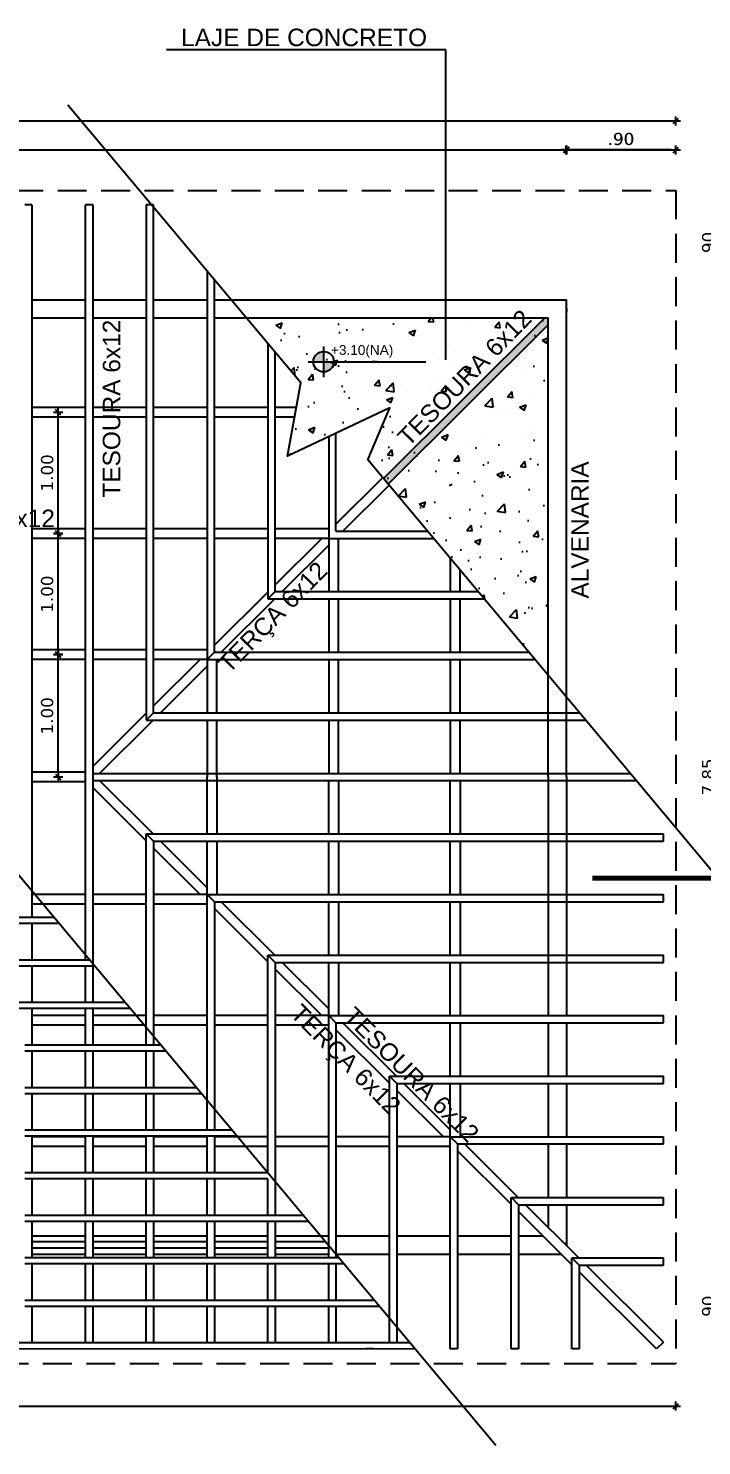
# Model space of a CAD drawing. Extents: x 249 to 354, y 55 to 132.
# Drawn here: x 340.01 to 345.55, y 90.08 to 101.74 of the extents above; entities that cross this region are included whole.
import ezdxf

# ---------------------------------------------------------------- set-up
doc = ezdxf.new("R2010")
doc.units = 0
doc.header["$LTSCALE"] = 0.005
doc.header["$PDMODE"] = 3
doc.linetypes.add('DASHDOT', pattern=[25.4, 12.7, -6.35, 0, -6.35])
doc.linetypes.add('HIDDEN', pattern=[9.525, 6.35, -3.175])
doc.layers.get('0').update_dxf_attribs({"linetype": 'CONTINUOUS'})
doc.layers.get('Defpoints').update_dxf_attribs({"linetype": 'CONTINUOUS'})
for name, color, linetype in [('01', 1, 'CONTINUOUS'), ('A-PROJCOBERTURA', 7, 'HIDDEN'), ('ARQ-ALV-CORTE', 5, 'CONTINUOUS'), ('ARQ-ALV-ENCOBERTA', 8, 'CONTINUOUS'), ('ARQ-CTA-1_075', 1, 'CONTINUOUS'), ('ARQ-SMB-1_075', 1, 'CONTINUOUS'), ('ARQ-SMB-1_100', 1, 'CONTINUOUS'), ('ARQ-TLH-VISTA1', 2, 'CONTINUOUS'), ('ARQ-TLH-VISTA2', 1, 'CONTINUOUS'), ('ARQ-TXT-1_075', 2, 'CONTINUOUS'), ('EST-MAD-VISTA1', 2, 'CONTINUOUS')]:
    doc.layers.add(name, color=color, linetype=linetype)
doc.styles.add('ESC-50-A20', font='arial.ttf', dxfattribs={"height": 0.1})
doc.styles.add('FNDE Text Cota 0075', font='verdana.ttf', dxfattribs={"height": 0.1})
doc.styles.add('FNDE Texto Cota 0025', font='verdana.ttf', dxfattribs={"height": 0.04})
doc.dimstyles.new('FNDE 1-0025', dxfattribs={"dimscale": 5, "dimtxt": 0.04, "dimasz": 0.01, "dimexe": 0.15, "dimexo": 0.15, "dimgap": 0.005, "dimtad": 1, "dimzin": 1, "dimdsep": 46, "dimtxsty": 'FNDE Texto Cota 0025', "dimblk": 'tic', "dimcen": 0.015, "dimdle": 0.15, "dimse1": 1, "dimse2": 1, "dimclrd": 251, "dimclre": 251, "dimclrt": 256, "dimaunit": 1, "dimadec": 3, "dimazin": 0, "dimtfac": 1, "dimtix": 1, "dimtmove": 2, "dimatfit": 3, "dimfxl": 0.15, "dimtvp": 1, "dimtolj": 1, "dimtzin": 0, "dimarcsym": 0})
doc.dimstyles.new('FNDE 1-075', dxfattribs={"dimscale": 2.5, "dimtxt": 0.1, "dimasz": 0.015, "dimexe": 0.15, "dimexo": 0.15, "dimgap": 0.015, "dimtad": 1, "dimzin": 4, "dimdsep": 46, "dimtxsty": 'FNDE Text Cota 0075', "dimblk": 'tic', "dimcen": 0.025, "dimdle": 0.15, "dimse1": 1, "dimse2": 1, "dimclrd": 251, "dimclre": 251, "dimclrt": 256, "dimaunit": 1, "dimadec": 3, "dimazin": 0, "dimtfac": 1, "dimtix": 1, "dimtmove": 2, "dimatfit": 3, "dimldrblk": 'DOTSMALL', "dimfxl": 0.15, "dimtvp": 1, "dimtolj": 1, "dimtzin": 0, "dimarcsym": 0})

# ---------------------------------------------------------------- blocks, each defined once
blk = doc.blocks.new('tic')
at = {"color": 251}
for p, q in [((-1, 0), (1, 0)), ((0, -1), (0, 1))]:
    blk.add_line(p, q, dxfattribs=at)
blk.add_line((-0.6, -0.6), (0.6, 0.6))
blk = doc.blocks.new('*D62')
at = {"layer": 'ARQ-CTA-1_075', "color": 251, "lineweight": -2, "transparency": 16777216}
blk.add_line((317.923, 90.407), (345.298, 90.407), dxfattribs=at)
at = {"layer": 'Defpoints', "color": 0, "transparency": 16777216}
for p in [(317.886, 90.757), (345.336, 90.757), (345.336, 90.407)]:
    blk.add_point(p, dxfattribs=at)
at = {"layer": 'ARQ-CTA-1_075', "color": 251, "lineweight": -2, "transparency": 16777216, "xscale": 0.0375, "yscale": 0.0375, "zscale": 0.0375, "rotation": 180}
blk.add_blockref('tic', (317.886, 90.407), dxfattribs=at)
at = {"layer": 'ARQ-CTA-1_075', "color": 251, "lineweight": -2, "transparency": 16777216, "xscale": 0.0375, "yscale": 0.0375, "zscale": 0.0375}
blk.add_blockref('tic', (345.336, 90.407), dxfattribs=at)
at = {"layer": 'ARQ-CTA-1_075', "transparency": 16777216, "insert": (331.611, 90.496), "char_height": 0.1, "attachment_point": 5, "style": 'FNDE Text Cota 0075'}
blk.add_mtext('\\A1;27.45', dxfattribs=at)
blk = doc.blocks.new('_DotSmall')
at = {"color": 0, "linetype": 'ByBlock', "const_width": 0.5}
blk.add_lwpolyline([(-0.0625, 0, 1), (0.0625, 0, 1)], format="xyb", close=True, dxfattribs=at)
blk = doc.blocks.new('FNDE-Nível Planta-1_100')
at = {"linetype": 'Continuous', "ltscale": 0.5}
h = blk.add_hatch(color=1, dxfattribs=at)
h.paths.add_polyline_path([(135.657, 7.813), (135.657, 7.981, 0.414214), (135.489, 7.813)])
h.paths.add_polyline_path([(135.657, 7.813), (135.657, 7.645, 0.414214), (135.825, 7.813)])
at = {"color": 1}
for p, q in [((135.657, 8.065), (135.657, 7.561)), ((135.405, 7.813), (135.825, 7.813)), ((135.825, 7.813), (137.338, 7.813))]:
    blk.add_line(p, q, dxfattribs=at)
blk.add_circle((135.657, 7.813), 0.168, dxfattribs=at)
blk = doc.blocks.new('*D72')
at = {"layer": 'ARQ-CTA-1_075', "color": 251, "lineweight": -2, "transparency": 16777216}
blk.add_line((340.256, 95.619), (340.256, 96.551), dxfattribs=at)
at = {"layer": 'Defpoints', "color": 0, "transparency": 16777216}
for p in [(339.874, 96.588), (340.256, 96.588), (339.844, 95.582)]:
    blk.add_point(p, dxfattribs=at)
at = {"layer": 'ARQ-CTA-1_075', "color": 251, "lineweight": -2, "transparency": 16777216, "xscale": 0.0375, "yscale": 0.0375, "zscale": 0.0375}
for p, rotation in [((340.256, 96.588), 90), ((340.256, 95.582), 270)]:
    blk.add_blockref('tic', p, dxfattribs=dict(at, rotation=rotation))
at = {"layer": 'ARQ-CTA-1_075', "transparency": 16777216, "insert": (340.166, 96.085), "char_height": 0.1, "attachment_point": 5, "rotation": 90, "style": 'FNDE Text Cota 0075'}
blk.add_mtext('\\A1;1.00', dxfattribs=at)
blk = doc.blocks.new('*D73')
at = {"layer": 'ARQ-CTA-1_075', "color": 251, "lineweight": -2, "transparency": 16777216}
blk.add_line((340.256, 96.626), (340.256, 97.547), dxfattribs=at)
at = {"layer": 'Defpoints', "color": 0, "transparency": 16777216}
for p in [(339.838, 97.584), (340.256, 97.584), (339.867, 96.588)]:
    blk.add_point(p, dxfattribs=at)
at = {"layer": 'ARQ-CTA-1_075', "color": 251, "lineweight": -2, "transparency": 16777216, "xscale": 0.0375, "yscale": 0.0375, "zscale": 0.0375}
for p, rotation in [((340.256, 97.584), 90), ((340.256, 96.588), 270)]:
    blk.add_blockref('tic', p, dxfattribs=dict(at, rotation=rotation))
at = {"layer": 'ARQ-CTA-1_075', "transparency": 16777216, "insert": (340.166, 97.086), "char_height": 0.1, "attachment_point": 5, "rotation": 90, "style": 'FNDE Text Cota 0075'}
blk.add_mtext('\\A1;1.00', dxfattribs=at)
blk = doc.blocks.new('*D74')
at = {"layer": 'ARQ-CTA-1_075', "color": 251, "lineweight": -2, "transparency": 16777216}
blk.add_line((345.691, 90.794), (345.691, 91.619), dxfattribs=at)
at = {"layer": 'Defpoints', "color": 0, "transparency": 16777216}
for p in [(344.432, 91.657), (345.691, 91.657), (345.336, 90.757)]:
    blk.add_point(p, dxfattribs=at)
at = {"layer": 'ARQ-CTA-1_075', "color": 251, "lineweight": -2, "transparency": 16777216, "xscale": 0.0375, "yscale": 0.0375, "zscale": 0.0375}
for p, rotation in [((345.691, 91.657), 90), ((345.691, 90.757), 270)]:
    blk.add_blockref('tic', p, dxfattribs=dict(at, rotation=rotation))
at = {"layer": 'ARQ-CTA-1_075', "transparency": 16777216, "insert": (345.602, 91.207), "char_height": 0.1, "attachment_point": 5, "rotation": 90, "style": 'FNDE Text Cota 0075'}
blk.add_mtext('\\A1;.90', dxfattribs=at)
blk = doc.blocks.new('*D75')
at = {"layer": 'ARQ-CTA-1_075', "color": 251, "lineweight": -2, "transparency": 16777216}
blk.add_line((345.691, 91.694), (345.691, 99.469), dxfattribs=at)
at = {"layer": 'Defpoints', "color": 0, "transparency": 16777216}
for p in [(344.432, 99.507), (345.691, 99.507), (344.432, 91.657)]:
    blk.add_point(p, dxfattribs=at)
at = {"layer": 'ARQ-CTA-1_075', "color": 251, "lineweight": -2, "transparency": 16777216, "xscale": 0.0375, "yscale": 0.0375, "zscale": 0.0375}
for p, rotation in [((345.691, 99.507), 90), ((345.691, 91.657), 270)]:
    blk.add_blockref('tic', p, dxfattribs=dict(at, rotation=rotation))
at = {"layer": 'ARQ-CTA-1_075', "transparency": 16777216, "insert": (345.602, 95.582), "char_height": 0.1, "attachment_point": 5, "rotation": 90, "style": 'FNDE Text Cota 0075'}
blk.add_mtext('\\A1;7.85', dxfattribs=at)
blk = doc.blocks.new('*D76')
at = {"layer": 'ARQ-CTA-1_075', "color": 251, "lineweight": -2, "transparency": 16777216}
blk.add_line((345.691, 99.544), (345.691, 100.369), dxfattribs=at)
at = {"layer": 'Defpoints', "color": 0, "transparency": 16777216}
for p in [(345.336, 100.407), (345.691, 100.407), (344.432, 99.507)]:
    blk.add_point(p, dxfattribs=at)
at = {"layer": 'ARQ-CTA-1_075', "color": 251, "lineweight": -2, "transparency": 16777216, "xscale": 0.0375, "yscale": 0.0375, "zscale": 0.0375}
for p, rotation in [((345.691, 100.407), 90), ((345.691, 99.507), 270)]:
    blk.add_blockref('tic', p, dxfattribs=dict(at, rotation=rotation))
at = {"layer": 'ARQ-CTA-1_075', "transparency": 16777216, "insert": (345.602, 99.957), "char_height": 0.1, "attachment_point": 5, "rotation": 90, "style": 'FNDE Text Cota 0075'}
blk.add_mtext('\\A1;.90', dxfattribs=at)
blk = doc.blocks.new('*D77')
at = {"layer": 'ARQ-CTA-1_075', "color": 251, "lineweight": -2, "transparency": 16777216}
blk.add_line((345.85, 90.794), (345.85, 100.369), dxfattribs=at)
at = {"layer": 'Defpoints', "color": 0, "transparency": 16777216}
for p in [(345.336, 100.407), (345.85, 100.407), (345.336, 90.757)]:
    blk.add_point(p, dxfattribs=at)
at = {"layer": 'ARQ-CTA-1_075', "color": 251, "lineweight": -2, "transparency": 16777216, "xscale": 0.0375, "yscale": 0.0375, "zscale": 0.0375}
for p, rotation in [((345.85, 100.407), 90), ((345.85, 90.757), 270)]:
    blk.add_blockref('tic', p, dxfattribs=dict(at, rotation=rotation))
at = {"layer": 'ARQ-CTA-1_075', "transparency": 16777216, "insert": (345.761, 95.582), "char_height": 0.1, "attachment_point": 5, "rotation": 90, "style": 'FNDE Text Cota 0075'}
blk.add_mtext('\\A1;9.65', dxfattribs=at)
blk = doc.blocks.new('*D78')
at = {"layer": 'ARQ-SMB-1_075', "color": 251, "linetype": 'Continuous', "lineweight": -2, "transparency": 16777216}
blk.add_line((345.298, 100.739), (344.473, 100.739), dxfattribs=at)
at = {"layer": 'Defpoints', "color": 0, "linetype": 'Continuous', "transparency": 16777216}
for p in [(344.436, 100.739), (345.336, 99.989), (344.436, 99.089)]:
    blk.add_point(p, dxfattribs=at)
at = {"layer": 'ARQ-SMB-1_075', "color": 251, "linetype": 'Continuous', "lineweight": -2, "transparency": 16777216, "xscale": 0.0375, "yscale": 0.0375, "zscale": 0.0375, "rotation": 180}
blk.add_blockref('tic', (344.436, 100.739), dxfattribs=at)
at = {"layer": 'ARQ-SMB-1_075', "color": 251, "linetype": 'Continuous', "lineweight": -2, "transparency": 16777216, "xscale": 0.0375, "yscale": 0.0375, "zscale": 0.0375}
blk.add_blockref('tic', (345.336, 100.739), dxfattribs=at)
at = {"layer": 'ARQ-SMB-1_075', "linetype": 'Continuous', "transparency": 16777216, "insert": (344.886, 100.829), "char_height": 0.1, "attachment_point": 5, "style": 'FNDE Text Cota 0075'}
blk.add_mtext('\\A1;.90', dxfattribs=at)
blk = doc.blocks.new('*D79')
at = {"layer": 'ARQ-SMB-1_075', "color": 251, "linetype": 'Continuous', "lineweight": -2, "transparency": 16777216}
blk.add_line((287.273, 100.739), (344.398, 100.739), dxfattribs=at)
at = {"layer": 'Defpoints', "color": 0, "linetype": 'Continuous', "transparency": 16777216}
for p in [(344.436, 100.739), (287.236, 99.089), (344.436, 99.089)]:
    blk.add_point(p, dxfattribs=at)
at = {"layer": 'ARQ-SMB-1_075', "color": 251, "linetype": 'Continuous', "lineweight": -2, "transparency": 16777216, "xscale": 0.0375, "yscale": 0.0375, "zscale": 0.0375, "rotation": 180}
blk.add_blockref('tic', (287.236, 100.739), dxfattribs=at)
at = {"layer": 'ARQ-SMB-1_075', "color": 251, "linetype": 'Continuous', "lineweight": -2, "transparency": 16777216, "xscale": 0.0375, "yscale": 0.0375, "zscale": 0.0375}
blk.add_blockref('tic', (344.436, 100.739), dxfattribs=at)
at = {"layer": 'ARQ-SMB-1_075', "linetype": 'Continuous', "transparency": 16777216, "insert": (315.836, 100.829), "char_height": 0.1, "attachment_point": 5, "style": 'FNDE Text Cota 0075'}
blk.add_mtext('\\A1;57.20', dxfattribs=at)
blk = doc.blocks.new('*D80')
at = {"layer": 'ARQ-CTA-1_075', "color": 251, "lineweight": -2, "transparency": 16777216}
blk.add_line((344.47, 100.739), (345.298, 100.739), dxfattribs=at)
at = {"layer": 'Defpoints', "color": 0, "transparency": 16777216}
for p in [(345.336, 100.739), (345.336, 99.989), (344.432, 99.089)]:
    blk.add_point(p, dxfattribs=at)
at = {"layer": 'ARQ-CTA-1_075', "color": 251, "lineweight": -2, "transparency": 16777216, "xscale": 0.0375, "yscale": 0.0375, "zscale": 0.0375, "rotation": 180}
blk.add_blockref('tic', (344.432, 100.739), dxfattribs=at)
at = {"layer": 'ARQ-CTA-1_075', "color": 251, "lineweight": -2, "transparency": 16777216, "xscale": 0.0375, "yscale": 0.0375, "zscale": 0.0375}
blk.add_blockref('tic', (345.336, 100.739), dxfattribs=at)
at = {"layer": 'ARQ-CTA-1_075', "transparency": 16777216, "insert": (344.884, 100.829), "char_height": 0.1, "attachment_point": 5, "style": 'FNDE Text Cota 0075'}
blk.add_mtext('\\A1;.90', dxfattribs=at)
blk = doc.blocks.new('*D81')
at = {"layer": 'ARQ-SMB-1_075', "color": 251, "linetype": 'Continuous', "lineweight": -2, "transparency": 16777216}
blk.add_line((286.373, 100.978), (345.298, 100.978), dxfattribs=at)
at = {"layer": 'Defpoints', "color": 0, "linetype": 'Continuous', "transparency": 16777216}
for p in [(345.336, 100.978), (286.336, 99.989), (345.336, 99.989)]:
    blk.add_point(p, dxfattribs=at)
at = {"layer": 'ARQ-SMB-1_075', "color": 251, "linetype": 'Continuous', "lineweight": -2, "transparency": 16777216, "xscale": 0.0375, "yscale": 0.0375, "zscale": 0.0375, "rotation": 180}
blk.add_blockref('tic', (286.336, 100.978), dxfattribs=at)
at = {"layer": 'ARQ-SMB-1_075', "color": 251, "linetype": 'Continuous', "lineweight": -2, "transparency": 16777216, "xscale": 0.0375, "yscale": 0.0375, "zscale": 0.0375}
blk.add_blockref('tic', (345.336, 100.978), dxfattribs=at)
at = {"layer": 'ARQ-SMB-1_075', "linetype": 'Continuous', "transparency": 16777216, "insert": (315.836, 101.067), "char_height": 0.1, "attachment_point": 5, "style": 'FNDE Text Cota 0075'}
blk.add_mtext('\\A1;59.00', dxfattribs=at)
blk = doc.blocks.new('*D65')
at = {"layer": 'ARQ-CTA-1_075', "color": 251, "lineweight": -2, "transparency": 16777216}
blk.add_line((340.256, 97.622), (340.256, 98.543), dxfattribs=at)
at = {"layer": 'Defpoints', "color": 0, "transparency": 16777216}
for p in [(339.838, 98.581), (340.256, 98.581), (339.867, 97.584)]:
    blk.add_point(p, dxfattribs=at)
at = {"layer": 'ARQ-CTA-1_075', "color": 251, "lineweight": -2, "transparency": 16777216, "xscale": 0.0375, "yscale": 0.0375, "zscale": 0.0375}
for p, rotation in [((340.256, 98.581), 90), ((340.256, 97.584), 270)]:
    blk.add_blockref('tic', p, dxfattribs=dict(at, rotation=rotation))
at = {"layer": 'ARQ-CTA-1_075', "transparency": 16777216, "insert": (340.166, 98.083), "char_height": 0.1, "attachment_point": 5, "rotation": 90, "style": 'FNDE Text Cota 0075'}
blk.add_mtext('\\A1;1.00', dxfattribs=at)

msp = doc.modelspace()

# ---------------------------------------------------------------- hatches: boundary and pattern name
at = {"layer": '01', "linetype": 'Continuous'}
h = msp.add_hatch(color=251, dxfattribs=at)
h.dxf.hatch_style = 1
h.paths.add_polyline_path([(342.97, 97.991), (342.931, 98.037), (344.258, 99.357), (344.286, 99.357), (344.286, 99.3)])
at = {"layer": 'ARQ-ALV-ENCOBERTA'}
h = msp.add_hatch(dxfattribs=at)
h.set_pattern_fill('AR-CONC', color=251, scale=0.003, style=0)
h.set_pattern_definition([(50, (159.0992, 182.55026), (0.546554, -0.0478173), [0.05715, -0.62865]), (355, (159.0992, 182.55026), (-0.1057303, 0.5731705), [0.04572, -0.5029218]), (100.45144, (159.14476, 182.5463), (0.4408237, 0.5253533), [0.04857, -0.5342707]), (46.1842, (159.0992, 182.70266), (0.8132371, -0.126127), [0.085725, -0.942975]), (96.63556, (159.167, 182.69215), (0.7122124, 0.7422784), [0.072855, -0.8014068]), (351.18415, (159.0992, 182.7027), (0.7122124, 0.7422784), [0.06858, -0.7543792]), (21, (159.1754, 182.66456), (0.4548432, -0.3067956), [0.05715, -0.62865]), (326, (159.1754, 182.66456), (0.1854061, 0.5525639), [0.04572, -0.50292]), (71.45144, (159.2133, 182.639), (0.6402493, 0.2457683), [0.04857, -0.5342698]), (37.5, (159.09921, 182.55026), (0.00926581, 0.25366512), [0, -0.496824, 0, -0.51054, 0, -0.504825]), (7.5, (159.09921, 182.55026), (0.200459, 0.30054172), [0, -0.291084, 0, -0.485394, 0, -0.192405]), (327.5, (158.92929, 182.55026), (0.40677179, -0.01718623), [0, -0.1905, 0, -0.59436, 0, -0.78867]), (317.5, (158.8531, 182.55026), (0.44438754, 0.0762795), [0, -0.24765, 0, -0.394716, 0, -0.56007])])
h.paths.add_polyline_path([(342.985, 98.619), (342.141, 98.22), (342.251, 98.824), (341.805, 99.357), (344.286, 99.357), (344.286, 96.807), (343.961, 96.807), (342.803, 98.19)])
h.paths.add_polyline_path([(343.961, 96.807), (344.286, 96.807), (344.286, 96.418), (344.127, 96.608)])

# ---------------------------------------------------------------- linework, layer by layer
at = {"layer": 'A-PROJCOBERTURA', "ltscale": 7.5}
for p, q in [((330.251, 100.407), (345.336, 100.407)), ((338.345, 90.757), (345.336, 90.757))]:
    msp.add_line(p, q, dxfattribs=at)
msp.add_lwpolyline([(345.336, 100.407), (345.336, 90.757)], dxfattribs=at)
at = {"layer": 'ARQ-ALV-CORTE'}
for p, q in [((340.538, 99.507), (340.981, 99.507)), ((341.038, 99.507), (341.481, 99.507)), ((341.538, 99.507), (341.679, 99.507)), ((341.679, 99.507), (344.436, 99.507)), ((340.541, 99.357), (340.981, 99.357)), ((341.041, 99.357), (341.481, 99.357)), ((341.541, 99.357), (341.805, 99.357)), ((341.805, 99.357), (344.286, 99.357)), ((340.041, 91.807), (340.481, 91.807)), ((340.541, 91.807), (340.981, 91.807)), ((341.041, 91.807), (341.481, 91.807)), ((341.541, 91.807), (341.981, 91.807)), ((342.041, 91.807), (342.481, 91.807)), ((342.541, 91.807), (342.981, 91.807)), ((343.041, 91.807), (343.481, 91.807)), ((343.541, 91.807), (343.981, 91.807)), ((344.041, 91.807), (344.243, 91.807)), ((340.041, 91.657), (340.481, 91.657)), ((340.541, 91.657), (340.981, 91.657)), ((341.041, 91.657), (341.481, 91.657)), ((341.541, 91.657), (341.981, 91.657)), ((342.041, 91.657), (342.481, 91.657)), ((342.538, 91.657), (342.981, 91.657)), ((343.041, 91.657), (343.481, 91.657)), ((343.541, 91.657), (343.981, 91.657)), ((344.041, 91.657), (344.394, 91.657))]:
    msp.add_line(p, q, dxfattribs=at)
for points in [[(340.041, 99.507), (340.481, 99.507)], [(344.348, 99.507), (344.394, 99.507)], [(344.436, 96.239), (344.436, 99.507)], [(340.041, 99.357), (340.481, 99.357)], [(344.286, 96.418), (344.286, 99.357)], [(344.436, 99.435), (344.436, 99.404)], [(344.286, 95.582), (344.286, 96.418)], [(344.436, 95.582), (344.436, 96.239)], [(344.286, 95.582), (344.286, 93.619)], [(344.436, 95.582), (344.436, 93.619)], [(344.286, 93.559), (344.286, 93.12)], [(344.436, 93.559), (344.436, 93.12)], [(344.286, 93.061), (344.286, 92.622)], [(344.436, 93.061), (344.436, 92.622)], [(344.286, 92.563), (344.286, 92.122)], [(344.436, 92.563), (344.436, 92.122)], [(344.286, 92.062), (344.286, 91.877)], [(344.436, 92.062), (344.436, 91.728)], [(344.436, 91.728), (344.436, 91.759)], [(344.348, 91.657), (344.394, 91.657)]]:
    msp.add_lwpolyline(points, dxfattribs=at)
at = {"layer": 'ARQ-ALV-ENCOBERTA', "color": 251}
for p, q in [((340.481, 91.757), (340.041, 91.757)), ((340.981, 91.757), (340.541, 91.757)), ((341.481, 91.757), (341.041, 91.757)), ((341.981, 91.757), (341.541, 91.757)), ((342.454, 91.757), (342.041, 91.757)), ((340.481, 91.707), (340.041, 91.707)), ((340.981, 91.707), (340.541, 91.707)), ((341.481, 91.707), (341.041, 91.707)), ((341.981, 91.707), (341.541, 91.707)), ((342.481, 91.707), (342.041, 91.707))]:
    msp.add_line(p, q, dxfattribs=at)
at = {"layer": 'ARQ-SMB-1_100', "color": 1}
for points in [[(343.855, 90.082), (339.306, 95.521), (339.463, 95.949), (338.643, 95.55), (338.754, 96.155), (334.6, 101.107)], [(344.127, 96.608), (342.803, 98.19), (342.985, 98.619), (342.141, 98.22), (342.251, 98.824), (340.336, 101.107)], [(345.85, 94.547), (344.127, 96.608)]]:
    msp.add_lwpolyline(points, dxfattribs=at)
at = {"layer": 'ARQ-SMB-1_100', "color": 251, "linetype": 'DASHDOT', "ltscale": 0.1}
msp.add_lwpolyline([(346.649, 95.02, 0.04, 0.04, 0), (346.649, 94.749, 0.04, 0.04, 0), (344.649, 94.749, 0, 0, 0)], format="xyseb", dxfattribs=at)
at = {"layer": 'ARQ-TLH-VISTA1'}
for p, q in [((340.041, 100.287), (339.981, 100.287)), ((340.541, 100.287), (340.481, 100.287)), ((341.041, 100.287), (340.981, 100.287)), ((342.541, 97.604), (343.293, 97.604)), ((342.481, 97.544), (343.343, 97.544)), ((342.041, 97.106), (341.981, 97.046)), ((341.981, 97.046), (343.76, 97.046)), ((342.041, 97.106), (343.71, 97.106)), ((341.541, 96.608), (341.481, 96.548)), ((341.481, 96.548), (344.177, 96.548)), ((341.541, 96.608), (344.127, 96.608)), ((341.041, 96.11), (340.981, 96.05)), ((341.041, 96.11), (344.543, 96.11)), ((340.981, 96.05), (344.593, 96.05)), ((340.541, 95.611), (344.96, 95.611)), ((340.541, 95.552), (345.01, 95.552)), ((340.981, 95.113), (345.234, 95.113)), ((341.041, 95.053), (340.981, 95.113)), ((341.041, 95.053), (345.234, 95.053)), ((345.234, 95.053), (345.234, 95.113)), ((341.481, 94.615), (345.234, 94.615)), ((341.541, 94.555), (341.481, 94.615)), ((341.541, 94.555), (345.234, 94.555)), ((345.234, 94.555), (345.234, 94.615)), ((341.981, 94.117), (345.234, 94.117)), ((342.041, 94.057), (341.981, 94.117)), ((345.234, 94.057), (345.234, 94.117)), ((342.041, 94.057), (345.234, 94.057)), ((342.481, 93.619), (345.234, 93.619)), ((342.541, 93.559), (342.481, 93.619)), ((345.234, 93.559), (345.234, 93.619)), ((342.541, 93.559), (345.234, 93.559)), ((342.981, 93.12), (345.234, 93.12)), ((343.041, 93.061), (342.981, 93.12)), ((343.041, 93.061), (345.234, 93.061)), ((345.234, 93.061), (345.234, 93.12)), ((343.481, 92.622), (345.234, 92.622)), ((343.541, 92.563), (343.481, 92.622)), ((345.234, 92.563), (345.234, 92.622)), ((343.541, 92.563), (345.234, 92.563)), ((343.983, 92.122), (345.234, 92.122)), ((344.043, 92.062), (343.983, 92.122)), ((345.234, 92.062), (345.234, 92.122)), ((345.234, 92.062), (345.234, 92.122)), ((344.043, 92.062), (345.234, 92.062)), ((344.541, 91.566), (344.481, 91.626)), ((344.481, 91.626), (345.234, 91.626)), ((344.541, 91.566), (345.234, 91.566)), ((345.234, 91.566), (345.234, 91.626)), ((342.848, 90.877), (342.788, 90.877)), ((343.541, 90.877), (343.481, 90.877)), ((344.041, 90.877), (343.981, 90.877)), ((344.541, 90.877), (344.481, 90.877))]:
    msp.add_line(p, q, dxfattribs=at)
at = {"layer": 'ARQ-TLH-VISTA1', "color": 3}
for p, q in [((340.481, 98.621), (340.041, 98.621)), ((340.481, 98.541), (340.041, 98.541)), ((340.981, 98.621), (340.541, 98.621)), ((340.981, 98.541), (340.541, 98.541)), ((341.481, 98.621), (341.041, 98.621)), ((341.481, 98.541), (341.041, 98.541)), ((341.981, 98.621), (341.541, 98.621)), ((341.981, 98.541), (341.541, 98.541)), ((342.214, 98.621), (342.041, 98.621)), ((342.2, 98.541), (342.041, 98.541)), ((342.926, 98.044), (342.541, 97.661)), ((342.977, 97.982), (342.598, 97.604)), ((340.481, 97.624), (340.041, 97.624)), ((340.981, 97.624), (340.541, 97.624)), ((341.481, 97.624), (341.041, 97.624)), ((341.981, 97.624), (341.541, 97.624)), ((342.481, 97.624), (342.041, 97.624)), ((340.481, 97.544), (340.041, 97.544)), ((340.981, 97.544), (340.541, 97.544)), ((341.481, 97.544), (341.041, 97.544)), ((341.981, 97.544), (341.541, 97.544)), ((342.481, 97.544), (342.041, 97.544)), ((342.424, 97.544), (342.041, 97.163)), ((342.481, 97.488), (342.098, 97.106)), ((342.481, 97.544), (342.481, 97.106)), ((342.561, 97.106), (342.561, 97.544)), ((343.481, 97.38), (343.481, 97.106)), ((343.561, 97.106), (343.561, 97.284)), ((341.981, 97.103), (341.541, 96.665)), ((342.038, 97.046), (341.598, 96.608)), ((342.481, 97.046), (342.481, 96.608)), ((342.561, 96.608), (342.561, 97.046)), ((343.481, 97.046), (343.481, 96.608)), ((343.561, 96.608), (343.561, 97.046)), ((340.481, 96.628), (340.041, 96.628)), ((340.481, 96.548), (340.041, 96.548)), ((340.981, 96.628), (340.541, 96.628)), ((340.981, 96.548), (340.541, 96.548)), ((341.481, 96.628), (341.041, 96.628)), ((341.424, 96.548), (341.041, 96.166)), ((341.481, 96.548), (341.041, 96.548)), ((341.481, 96.548), (341.481, 96.11)), ((341.561, 96.11), (341.561, 96.548)), ((342.481, 96.548), (342.481, 96.11)), ((342.561, 96.11), (342.561, 96.548)), ((343.481, 96.548), (343.481, 96.11)), ((343.561, 96.11), (343.561, 96.548)), ((341.481, 96.492), (341.098, 96.11)), ((340.981, 96.107), (340.541, 95.668)), ((341.038, 96.05), (340.597, 95.611)), ((341.481, 96.05), (341.481, 95.582)), ((341.561, 95.582), (341.561, 96.05)), ((342.481, 96.05), (342.481, 95.611)), ((342.561, 95.611), (342.561, 96.05)), ((343.481, 96.05), (343.481, 95.611)), ((343.561, 95.611), (343.561, 96.05)), ((340.481, 95.622), (340.041, 95.622)), ((340.481, 95.542), (340.041, 95.542)), ((340.981, 95.056), (340.541, 95.495)), ((341.038, 95.113), (340.597, 95.552)), ((341.481, 95.113), (341.481, 95.582)), ((341.561, 95.582), (341.561, 95.113)), ((342.481, 95.113), (342.481, 95.552)), ((342.561, 95.552), (342.561, 95.113)), ((343.481, 95.113), (343.481, 95.552)), ((343.561, 95.552), (343.561, 95.113)), ((341.481, 94.671), (341.098, 95.053)), ((341.481, 94.615), (341.481, 95.053)), ((341.561, 95.053), (341.561, 94.615)), ((342.481, 94.615), (342.481, 95.053)), ((342.561, 95.053), (342.561, 94.615)), ((343.481, 94.615), (343.481, 95.053)), ((343.561, 95.053), (343.561, 94.615)), ((341.424, 94.615), (341.041, 94.997)), ((340.481, 94.615), (340.041, 94.615)), ((340.981, 94.615), (340.541, 94.615)), ((341.481, 94.615), (341.041, 94.615)), ((342.038, 94.117), (341.598, 94.555)), ((342.481, 94.117), (342.481, 94.555)), ((342.561, 94.555), (342.561, 94.117)), ((343.481, 94.117), (343.481, 94.555)), ((343.561, 94.555), (343.561, 94.117)), ((340.481, 94.535), (340.041, 94.535)), ((340.981, 94.535), (340.541, 94.535)), ((341.481, 94.535), (341.041, 94.535)), ((341.981, 94.06), (341.541, 94.499)), ((342.424, 93.619), (342.041, 94)), ((342.481, 93.675), (342.098, 94.057)), ((342.481, 93.619), (342.481, 94.057)), ((342.561, 94.057), (342.561, 93.619)), ((343.481, 93.619), (343.481, 94.057)), ((343.561, 94.057), (343.561, 93.619)), ((340.481, 93.619), (340.041, 93.619)), ((340.981, 93.619), (340.541, 93.619)), ((341.481, 93.619), (341.041, 93.619)), ((341.981, 93.619), (341.541, 93.619)), ((342.481, 93.619), (342.041, 93.619)), ((340.481, 93.539), (340.041, 93.539)), ((340.981, 93.539), (340.541, 93.539)), ((341.481, 93.539), (341.041, 93.539)), ((341.981, 93.539), (341.541, 93.539)), ((342.481, 93.539), (342.041, 93.539)), ((342.981, 93.064), (342.541, 93.502)), ((343.038, 93.12), (342.598, 93.559)), ((343.481, 93.121), (343.481, 93.559)), ((343.561, 93.559), (343.561, 93.12)), ((343.481, 92.679), (343.098, 93.061)), ((343.481, 92.622), (343.481, 93.061)), ((343.561, 93.061), (343.561, 92.622)), ((343.424, 92.622), (343.041, 93.004)), ((340.481, 92.622), (340.041, 92.622)), ((340.981, 92.622), (340.541, 92.622)), ((341.481, 92.622), (341.041, 92.622)), ((341.981, 92.622), (341.541, 92.622)), ((342.481, 92.622), (342.041, 92.622)), ((342.981, 92.622), (342.541, 92.622)), ((343.481, 92.622), (343.041, 92.622)), ((340.481, 92.542), (340.041, 92.542)), ((340.981, 92.542), (340.541, 92.542)), ((341.481, 92.542), (341.041, 92.542)), ((341.981, 92.542), (341.541, 92.542)), ((342.481, 92.542), (342.041, 92.542)), ((342.981, 92.542), (342.541, 92.542)), ((343.481, 92.542), (343.041, 92.542)), ((343.981, 92.068), (343.541, 92.506)), ((344.04, 92.122), (343.598, 92.563)), ((344.481, 91.57), (344.041, 92.008)), ((344.538, 91.626), (344.1, 92.062)), ((345.234, 90.933), (344.598, 91.566)), ((345.177, 90.877), (344.541, 91.51)), ((345.234, 90.933), (345.177, 90.877))]:
    msp.add_line(p, q, dxfattribs=at)
at = {"layer": 'ARQ-TLH-VISTA1'}
for points in [[(340.041, 100.287), (340.041, 94.426)], [(340.481, 94.076), (340.481, 100.287)], [(340.541, 100.287), (340.541, 93.726)], [(340.981, 100.287), (340.981, 96.05)], [(341.041, 96.11), (341.041, 100.287)], [(341.481, 99.742), (341.481, 96.548)], [(341.541, 96.608), (341.541, 99.671)], [(341.981, 99.146), (341.981, 97.046)], [(342.041, 97.106), (342.041, 99.075)], [(342.541, 97.604), (342.541, 98.409)], [(342.481, 98.381), (342.481, 97.544)], [(340.981, 93.376), (340.981, 95.113)], [(341.041, 95.053), (341.041, 93.376)], [(341.481, 92.676), (341.481, 94.615)], [(341.541, 94.555), (341.541, 92.676)], [(340.041, 94.376), (340.041, 94.076)], [(341.981, 92.322), (341.981, 94.117)], [(340.041, 94.026), (340.041, 93.726)], [(340.481, 93.726), (340.481, 94.026)], [(342.041, 94.057), (342.041, 91.976)], [(340.041, 93.676), (340.041, 93.376)], [(340.481, 93.376), (340.481, 93.676)], [(340.541, 93.676), (340.541, 93.376)], [(342.481, 91.626), (342.481, 93.619)], [(342.541, 93.559), (342.541, 91.626)], [(340.041, 93.326), (340.041, 93.026)], [(340.481, 93.026), (340.481, 93.326)], [(340.541, 93.326), (340.541, 93.026)], [(340.981, 93.026), (340.981, 93.326)], [(341.041, 93.326), (341.041, 93.026)], [(342.981, 90.926), (342.981, 93.12)], [(343.041, 93.061), (343.041, 90.926)], [(340.041, 92.976), (340.041, 92.676)], [(340.481, 92.676), (340.481, 92.976)], [(340.541, 92.976), (340.541, 92.676)], [(340.981, 92.676), (340.981, 92.976)], [(341.041, 92.976), (341.041, 92.676)], [(340.041, 92.626), (340.041, 92.326)], [(340.481, 92.326), (340.481, 92.626)], [(340.541, 92.626), (340.541, 92.326)], [(340.981, 92.326), (340.981, 92.626)], [(341.041, 92.626), (341.041, 92.326)], [(341.481, 92.326), (341.481, 92.626)], [(341.541, 92.626), (341.541, 92.326)], [(343.481, 90.877), (343.481, 92.622)], [(343.541, 92.563), (343.541, 90.877)], [(340.041, 92.276), (340.041, 91.976)], [(340.481, 91.976), (340.481, 92.276)], [(340.541, 92.276), (340.541, 91.976)], [(340.981, 91.976), (340.981, 92.276)], [(341.041, 92.276), (341.041, 91.976)], [(341.481, 91.976), (341.481, 92.276)], [(341.541, 92.276), (341.541, 91.976)], [(341.981, 91.976), (341.981, 92.276)], [(343.981, 90.877), (343.981, 92.124)], [(344.041, 92.065), (344.041, 90.877)], [(340.041, 91.926), (340.041, 91.626)], [(340.481, 91.626), (340.481, 91.926)], [(340.541, 91.926), (340.541, 91.626)], [(340.981, 91.626), (340.981, 91.926)], [(341.041, 91.926), (341.041, 91.626)], [(341.481, 91.626), (341.481, 91.926)], [(341.541, 91.926), (341.541, 91.626)], [(341.981, 91.626), (341.981, 91.926)], [(342.041, 91.926), (342.041, 91.626)], [(340.041, 91.576), (340.041, 91.276)], [(340.481, 91.276), (340.481, 91.576)], [(340.541, 91.576), (340.541, 91.276)], [(340.981, 91.276), (340.981, 91.576)], [(341.041, 91.576), (341.041, 91.276)], [(341.481, 91.276), (341.481, 91.576)], [(341.541, 91.576), (341.541, 91.276)], [(341.981, 91.276), (341.981, 91.576)], [(342.041, 91.576), (342.041, 91.276)], [(342.481, 91.276), (342.481, 91.576)], [(342.541, 91.576), (342.541, 91.276)], [(344.481, 90.877), (344.481, 91.626)], [(344.541, 91.566), (344.541, 90.877)], [(340.041, 91.226), (340.041, 90.926)], [(340.481, 90.926), (340.481, 91.226)], [(340.541, 91.226), (340.541, 90.926)], [(340.981, 90.926), (340.981, 91.226)], [(341.041, 91.226), (341.041, 90.926)], [(341.481, 90.926), (341.481, 91.226)], [(341.541, 91.226), (341.541, 90.926)], [(341.981, 90.926), (341.981, 91.226)], [(342.041, 91.226), (342.041, 90.926)], [(342.481, 90.926), (342.481, 91.226)], [(342.541, 91.226), (342.541, 90.926)]]:
    msp.add_lwpolyline(points, dxfattribs=at)
at = {"layer": 'ARQ-TLH-VISTA2', "color": 1}
for p, q in [((340.041, 94.426), (339.541, 94.426)), ((340.041, 94.376), (339.541, 94.376)), ((340.221, 94.426), (340.041, 94.426)), ((340.263, 94.376), (340.041, 94.376)), ((340.041, 94.076), (339.541, 94.076)), ((340.041, 94.026), (339.541, 94.026)), ((340.514, 94.076), (340.041, 94.076)), ((340.556, 94.026), (340.041, 94.026)), ((340.041, 93.726), (339.541, 93.726)), ((340.041, 93.676), (339.541, 93.676)), ((340.807, 93.726), (340.041, 93.726)), ((340.849, 93.676), (340.041, 93.676)), ((340.481, 93.376), (339.981, 93.376)), ((340.481, 93.326), (339.981, 93.326)), ((340.981, 93.376), (340.481, 93.376)), ((340.981, 93.326), (340.481, 93.326)), ((341.099, 93.376), (340.981, 93.376)), ((341.141, 93.326), (340.981, 93.326)), ((340.481, 93.026), (339.981, 93.026)), ((340.481, 92.976), (339.981, 92.976)), ((340.981, 93.026), (340.481, 93.026)), ((340.981, 92.976), (340.481, 92.976)), ((341.392, 93.026), (340.981, 93.026)), ((341.434, 92.976), (340.981, 92.976)), ((340.481, 92.676), (339.981, 92.676)), ((340.481, 92.626), (339.981, 92.626)), ((340.981, 92.676), (340.481, 92.676)), ((340.981, 92.626), (340.481, 92.626)), ((341.481, 92.676), (340.981, 92.676)), ((341.481, 92.626), (340.981, 92.626)), ((341.685, 92.676), (341.481, 92.676)), ((341.727, 92.626), (341.481, 92.626)), ((340.481, 92.326), (339.981, 92.326)), ((340.481, 92.276), (339.981, 92.276)), ((340.981, 92.326), (340.481, 92.326)), ((340.981, 92.276), (340.481, 92.276)), ((341.481, 92.326), (340.981, 92.326)), ((341.481, 92.276), (340.981, 92.276)), ((341.978, 92.326), (341.481, 92.326)), ((341.981, 92.276), (341.481, 92.276)), ((340.481, 91.976), (339.981, 91.976)), ((340.481, 91.926), (339.981, 91.926)), ((340.981, 91.976), (340.481, 91.976)), ((340.981, 91.926), (340.481, 91.926)), ((341.481, 91.976), (340.981, 91.976)), ((341.481, 91.926), (340.981, 91.926)), ((341.981, 91.976), (341.481, 91.976)), ((341.981, 91.926), (341.481, 91.926)), ((342.27, 91.976), (341.981, 91.976)), ((342.312, 91.926), (341.981, 91.926)), ((340.481, 91.626), (339.981, 91.626)), ((340.481, 91.576), (339.981, 91.576)), ((340.981, 91.626), (340.481, 91.626)), ((340.981, 91.576), (340.481, 91.576)), ((341.481, 91.626), (340.981, 91.626)), ((341.481, 91.576), (340.981, 91.576)), ((341.981, 91.626), (341.481, 91.626)), ((341.981, 91.576), (341.481, 91.576)), ((342.541, 91.626), (341.981, 91.626)), ((342.541, 91.576), (341.981, 91.576)), ((342.563, 91.626), (342.541, 91.626)), ((342.605, 91.576), (342.541, 91.576)), ((340.481, 91.276), (339.981, 91.276)), ((340.481, 91.226), (339.981, 91.226)), ((340.981, 91.276), (340.481, 91.276)), ((340.981, 91.226), (340.481, 91.226)), ((341.481, 91.276), (340.981, 91.276)), ((341.481, 91.226), (340.981, 91.226)), ((341.981, 91.276), (341.481, 91.276)), ((341.981, 91.226), (341.481, 91.226)), ((342.481, 91.276), (341.981, 91.276)), ((342.481, 91.226), (341.981, 91.226)), ((342.856, 91.276), (342.481, 91.276)), ((342.897, 91.226), (342.481, 91.226)), ((343.148, 90.926), (338.203, 90.927)), ((343.19, 90.876), (338.245, 90.877))]:
    msp.add_line(p, q, dxfattribs=at)
at = {"layer": 'EST-MAD-VISTA1', "color": 4}
for points in [[(344.258, 99.357), (342.931, 98.037)], [(342.97, 97.991), (344.286, 99.3)]]:
    msp.add_lwpolyline(points, dxfattribs=at)

# ---------------------------------------------------------------- block references
at = {"layer": 'ARQ-SMB-1_100', "xscale": 0.5, "yscale": 0.5, "zscale": 0.5}
msp.add_blockref('FNDE-Nível Planta-1_100', (274.611, 95.091), dxfattribs=at)

# ---------------------------------------------------------------- texts
at = {"layer": 'ARQ-SMB-1_100', "style": 'ESC-50-A20'}
msp.add_attdef('+3.10(NA)', (342.5, 99.054), 'NA', height=0.08, dxfattribs=at)
at = {"layer": 'ARQ-TXT-1_075', "style": 'ESC-50-A20'}
for s, rotation, p in [('TESOURA 6x12 ', 90, (340.767, 97.879)), ('TESOURA 6x12 ', 45.623, (343.137, 98.292)), ('TERÇA 6x12 ', 45.623, (341.661, 96.427)), ('TERÇA 6x12 ', 314.8905, (342.157, 93.624)), ('TESOURA 6x12 ', 314.8905, (342.595, 93.601))]:
    msp.add_text(s, height=0.144, rotation=rotation, dxfattribs=at).set_placement(p)
at = {"layer": 'ARQ-TXT-1_075', "insert": (341.267, 101.737), "char_height": 0.144, "width": 2.04406, "attachment_point": 1, "style": 'ESC-50-A20'}
msp.add_mtext('LAJE DE CONCRETO', dxfattribs=at)
at = {"layer": 'ARQ-TXT-1_075', "insert": (344.475, 97.049), "char_height": 0.144, "width": 1.60806, "attachment_point": 1, "rotation": 90, "style": 'ESC-50-A20'}
msp.add_mtext('ALVENARIA', dxfattribs=at)
at = {"layer": 'ARQ-TXT-1_075', "insert": (339.056, 97.781), "char_height": 0.144, "attachment_point": 1, "style": 'ESC-50-A20'}
msp.add_mtext_dynamic_manual_height_columns('TERÇA 6x12', width=1.7177, gutter_width=0.5, heights=[0], dxfattribs=at)

# ---------------------------------------------------------------- dimensions: what is measured, and where the dimension line sits
at = {"layer": 'ARQ-CTA-1_075'}
for base, p1, p2, picture, middle in [((345.336, 100.739), (344.432, 99.089), (345.336, 99.989), '*D80', (344.884, 100.829)), ((345.336, 90.407), (317.886, 90.757), (345.336, 90.757), '*D62', (331.611, 90.496))]:
    dim = msp.add_linear_dim(base=base, p1=p1, p2=p2, dimstyle='FNDE 1-075', dxfattribs=at)
    dim.commit()
    dim.dimension.update_dxf_attribs({"geometry": picture, "text_midpoint": middle})
for base, p1, p2, picture, middle in [((345.691, 100.407), (344.432, 99.507), (345.336, 100.407), '*D76', (345.602, 99.957)), ((345.85, 100.407), (345.336, 90.757), (345.336, 100.407), '*D77', (345.761, 95.582)), ((345.691, 99.507), (344.432, 91.657), (344.432, 99.507), '*D75', (345.602, 95.582)), ((340.256, 98.581), (339.867, 97.584), (339.838, 98.581), '*D65', (340.166, 98.083)), ((340.256, 97.584), (339.867, 96.588), (339.838, 97.584), '*D73', (340.166, 97.086)), ((345.691, 91.657), (345.336, 90.757), (344.432, 91.657), '*D74', (345.602, 91.207))]:
    dim = msp.add_linear_dim(base=base, p1=p1, p2=p2, angle=90, dimstyle='FNDE 1-075', dxfattribs=at)
    dim.commit()
    dim.dimension.update_dxf_attribs({"geometry": picture, "text_midpoint": middle})
dim = msp.add_linear_dim(base=(340.256, 96.588), p1=(339.844, 95.582), p2=(339.874, 96.588), angle=90, text='1.00', dimstyle='FNDE 1-075', dxfattribs=at)
dim.commit()
dim.dimension.update_dxf_attribs({"geometry": '*D72', "text_midpoint": (340.166, 96.085)})
at = {"layer": 'ARQ-SMB-1_075', "linetype": 'Continuous'}
for base, p1, p2, picture, middle in [((345.336, 100.978), (286.336, 99.989), (345.336, 99.989), '*D81', (315.836, 101.067)), ((344.436, 100.739), (287.236, 99.089), (344.436, 99.089), '*D79', (315.836, 100.829))]:
    dim = msp.add_linear_dim(base=base, p1=p1, p2=p2, dimstyle='FNDE 1-075', dxfattribs=at)
    dim.commit()
    dim.dimension.update_dxf_attribs({"geometry": picture, "text_midpoint": middle})
dim = msp.add_linear_dim(base=(344.436, 100.739), p1=(345.336, 99.989), p2=(344.436, 99.089), angle=180, dimstyle='FNDE 1-075', dxfattribs=at)
dim.commit()
dim.dimension.update_dxf_attribs({"geometry": '*D78', "text_midpoint": (344.886, 100.829)})

# ---------------------------------------------------------------- leaders
at = {"layer": 'ARQ-SMB-1_100'}
msp.add_leader([(343.443, 99.013), (343.443, 101.563), (341.147, 101.563)], dimstyle='FNDE 1-0025', override={"dimtad": 0, "dimfxl": 0.025, "dimarcsym": 1}, dxfattribs=at)

doc.saveas('drawing.dxf')
